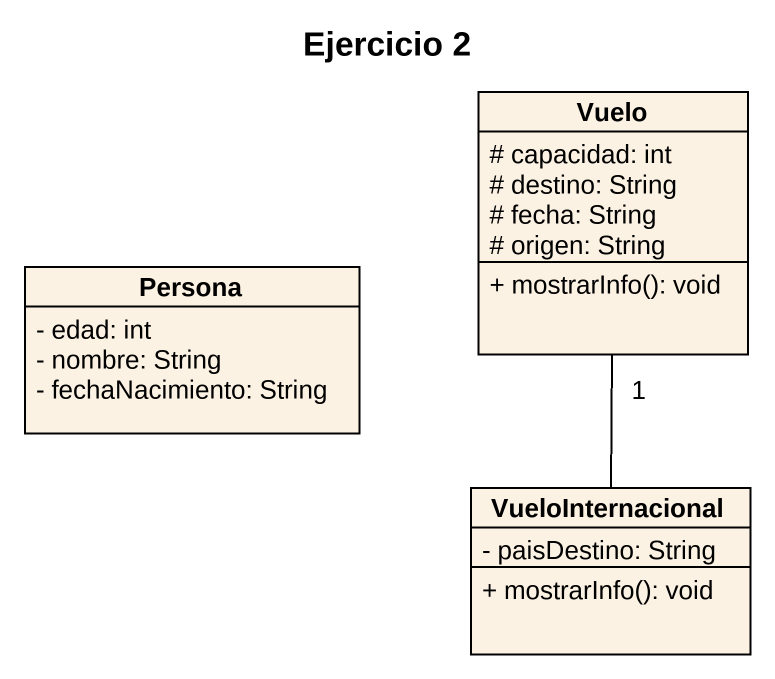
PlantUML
@startuml
title Ejercicio 2
hide circle
hide empty members
skinparam classAttributeIconSize 0
class Vuelo {
  # capacidad: int
  # destino: String
  # fecha: String
  # origen: String
  + mostrarInfo(): void
}
class Persona {
  - edad: int
  - nombre: String
  - fechaNacimiento: String
}
class VueloInternacional {
  - paisDestino: String
  + mostrarInfo(): void
}
VueloInternacional -up- "1" Vuelo
@enduml
